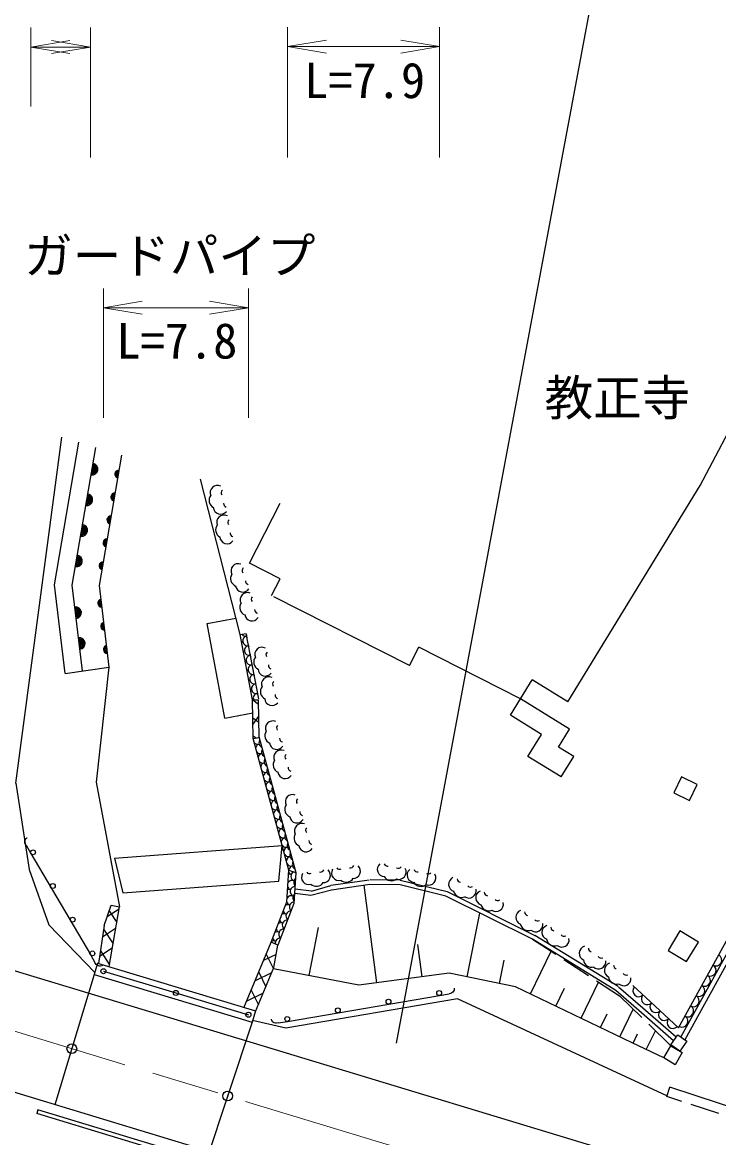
# Model space of a CAD drawing. Units: millimetres, scale not verified. Extents: x 40000 to 680000, y 20000 to 380000.
# Drawn here: x 511974 to 547849, y 253506 to 310936 of the extents above; entities that cross this region are included whole.
import ezdxf
from ezdxf.enums import TextEntityAlignment as Align

# ---------------------------------------------------------------- set-up
doc = ezdxf.new("R2010")
doc.units = ezdxf.units.MM
doc.header["$LTSCALE"] = 1000
doc.header["$PDMODE"] = 32
doc.header["$PDSIZE"] = 500
doc.linetypes.add('CHAIN', pattern=[18.5, 12, -1.5, 3.5, -1.5])
for name, color, linetype, lineweight in [('M-BGD', 7, 'Continuous', 25), ('M-BMK', 2, 'CHAIN', 13), ('M-STR-HTXT', 7, 'Continuous', 13), ('M-STR-STR1', 1, 'Continuous', 25), ('M-STR-STRC', 7, 'Continuous', 25)]:
    doc.layers.add(name, color=color, linetype=linetype, lineweight=lineweight)
doc.layers.add('M-OTRS', color=6, linetype='Continuous')
doc.styles.add('ＭＳ ゴシック', font='')
doc.styles.get('ＭＳ ゴシック').set_extended_font_data('MS Gothic')

# ---------------------------------------------------------------- blocks, each defined once
blk = doc.blocks.new('open_arrow')
at = {"color": 0, "linetype": 'Continuous', "lineweight": -2}
blk.add_lwpolyline([(7.5, 1.25), (0, 0), (7.5, -1.25)], dxfattribs=at)

msp = doc.modelspace()

# ---------------------------------------------------------------- linework, layer by layer
at = {"layer": 'M-BGD'}
for p, q in [((546902, 287085), (550914, 294727)), ((511633, 271765), (514011, 289581)), ((523195, 279415), (521147, 287421)), ((540073, 275954), (546902, 287085)), ((523682, 283082), (525251, 286178)), ((525251, 282287), (523682, 283082)), ((524813, 281422), (525251, 282287)), ((531920, 277820), (524930, 281362)), ((521498, 279983), (522979, 280262)), ((522414, 275115), (521498, 279983)), ((523195, 279415), (523509, 279475)), ((523838, 276043), (523195, 279415)), ((524153, 276103), (523509, 279475)), ((531920, 277820), (532394, 278756)), ((537639, 276098), (532394, 278756)), ((514177, 277411), (516433, 277725)), ((556365, 277682), (545899, 258694)), ((537639, 276098), (538241, 277079)), ((540073, 275954), (538241, 277079)), ((556468, 277351), (546105, 258550)), ((523838, 276043), (524148, 276046)), ((523861, 274060), (523838, 276043)), ((523845, 276043), (524150, 275828)), ((524170, 274114), (524148, 276046)), ((537122, 275254), (537639, 276098)), ((540171, 274545), (537639, 276098)), ((522414, 275115), (523846, 275384)), ((523849, 275123), (524161, 274904)), ((524157, 275231), (523853, 274798)), ((538724, 274271), (537122, 275254)), ((539596, 273608), (540171, 274545)), ((523860, 274199), (524018, 274087)), ((523861, 274060), (524170, 274114)), ((525708, 267281), (523861, 274060)), ((526080, 267135), (524170, 274144)), ((538023, 273129), (538724, 274271)), ((540380, 273126), (539596, 273608)), ((539737, 272078), (538023, 273129)), ((539737, 272078), (540380, 273126)), ((516717, 267901), (525356, 268546)), ((516717, 267901), (517151, 266112)), ((525708, 267281), (526080, 267135)), ((525984, 265575), (526080, 267135)), ((526867, 266207), (527863, 266483)), ((529851, 266772), (527863, 266483)), ((530241, 261485), (529582, 266501)), ((531446, 266759), (529886, 266775)), ((526867, 266207), (526029, 266300)), ((516192, 264437), (516545, 265472)), ((516446, 262315), (516977, 265398)), ((516545, 265472), (516977, 265398)), ((525149, 263440), (525984, 265575)), ((516956, 265278), (516343, 264879)), ((516445, 265180), (516836, 264579)), ((534883, 261789), (535551, 265074)), ((513343, 264467), (515711, 262011)), ((516192, 264437), (515901, 262481)), ((516783, 264271), (516102, 263828)), ((516163, 264238), (516648, 263491)), ((526753, 261849), (527228, 264333)), ((538263, 263724), (539456, 262948)), ((542662, 261286), (538384, 263920)), ((516609, 263263), (515954, 262837)), ((515996, 263119), (516461, 262404)), ((523392, 260190), (524795, 263578)), ((525140, 263412), (524795, 263578)), ((524932, 262264), (525140, 263412)), ((532567, 261790), (532349, 263452)), ((538160, 260906), (539216, 263104)), ((515856, 262491), (515682, 261917)), ((515856, 262491), (523989, 260034)), ((525054, 262938), (524399, 262621)), ((524540, 262961), (524906, 262202)), ((536555, 261449), (536798, 262644)), ((539875, 262675), (541133, 261858)), ((515682, 261917), (523815, 259460)), ((524819, 261991), (523968, 261580)), ((523990, 260007), (524932, 262264)), ((524155, 262032), (524521, 261274)), ((540765, 259655), (541659, 261515)), ((541552, 261585), (542745, 260809)), ((543432, 261334), (544100, 260716)), ((524386, 260949), (523537, 260540)), ((523770, 261104), (524136, 260347)), ((539462, 260281), (539909, 261211)), ((543938, 260183), (542692, 261264)), ((542745, 260809), (543887, 259694)), ((534388, 260649), (525553, 259139)), ((545181, 255661), (534388, 260649)), ((545660, 258690), (543938, 260183)), ((523989, 260034), (523815, 259460)), ((541764, 259175), (542107, 259888)), ((542763, 258695), (543449, 260122)), ((545527, 258501), (543865, 259942)), ((525553, 259139), (523837, 259532)), ((544120, 258043), (544586, 259012)), ((544245, 259344), (545388, 258228)), ((543441, 258369), (543674, 258853)), ((545021, 257610), (543395, 258391)), ((545170, 255630), (545326, 256105)), ((545947, 255376), (545170, 255630)), ((551124, 254211), (545326, 256105)), ((547848, 254755), (546422, 255221)), ((512778, 254941), (512720, 254749)), ((552583, 242681), (512720, 254749)), ((552643, 242872), (512778, 254941))]:
    msp.add_line(p, q, dxfattribs=at)
for points in [[(514177, 277411), (513631, 281977), (514887, 289316)], [(515079, 277536), (514550, 281954), (515764, 289050)], [(517076, 288653), (515928, 281944), (516433, 277725)], [(516433, 277725), (515775, 271804), (516977, 265398)], [(544100, 260716), (545779, 259161), (552818, 271921), (551088, 272773)], [(511633, 271765), (512336, 267319), (513343, 264467)], [(517151, 266112), (525190, 266712), (525356, 268546)], [(524795, 263578), (525609, 265658), (525708, 267281)], [(543865, 259942), (542541, 261091), (538263, 263724), (533798, 265946), (531443, 266529), (529884, 266545), (527896, 266255), (526842, 265979), (526015, 266071)], [(531446, 266759), (533867, 266177), (538384, 263920)], [(543395, 258391), (537380, 261281), (533971, 261974), (529303, 261362), (524906, 262202)]]:
    msp.add_lwpolyline(points, dxfattribs=at)
for points in [[(546342, 270867), (546738, 271686), (545927, 272078), (545530, 271259)], [(545850, 264157), (545239, 263151), (546193, 262571), (546804, 263577)], [(545740, 258805), (546208, 258478), (545851, 257967), (545382, 258294)], [(545388, 258228), (545968, 257885), (545601, 257266), (545021, 257610)]]:
    msp.add_lwpolyline(points, close=True, dxfattribs=at)
for centre, radius, start, end in [((515573, 287932), 300, 260.28968, 80.28968), ((515573, 287932), 240, 260.28968, 80.28968), ((515573, 287932), 180, 260.28968, 80.28968), ((515573, 287932), 120, 260.28968, 80.28968), ((515573, 287932), 60, 260.28968, 80.28968), ((515573, 287932), 50, 260.28968, 80.28968), ((516942, 287677), 203, 89.5606, 251.01875), ((516942, 287677), 162, 89.5606, 251.01875), ((516942, 287677), 122, 89.5606, 251.01875), ((516942, 287677), 81.1, 89.5606, 251.01875), ((516942, 287677), 50, 89.5606, 251.01875), ((515303, 286355), 300, 260.28968, 80.28968), ((515303, 286355), 240, 260.28968, 80.28968), ((516740, 286494), 203, 89.5606, 251.01875), ((516740, 286494), 162, 89.5606, 251.01875), ((516740, 286494), 122, 89.5606, 251.01875), ((522014, 286327), 422, 142.54194, 242.62194), ((522024, 286713), 375, 62.62194, 202.66194), ((522410, 286703), 188, 132.64194, 212.56194), ((515303, 286355), 180, 260.28968, 80.28968), ((515303, 286355), 120, 260.28968, 80.28968), ((515303, 286355), 60, 260.28968, 80.28968), ((515303, 286355), 50, 260.28968, 80.28968), ((516740, 286494), 81.1, 89.5606, 251.01875), ((516740, 286494), 50, 89.5606, 251.01875), ((522533, 286154), 188, 172.60194, 252.52194), ((516537, 285311), 203, 89.5606, 251.01875), ((516537, 285311), 162, 89.5606, 251.01875), ((516537, 285311), 122, 89.5606, 251.01875), ((522187, 285981), 375, 182.50194, 322.54194), ((522364, 285191), 375, 62.62194, 202.66194), ((515033, 284778), 300, 260.28968, 80.28968), ((515033, 284778), 240, 260.28968, 80.28968), ((515033, 284778), 180, 260.28968, 80.28968), ((515033, 284778), 120, 260.28968, 80.28968), ((516537, 285311), 81.1, 89.5606, 251.01875), ((516537, 285311), 50, 89.5606, 251.01875), ((522354, 284804), 422, 142.54194, 242.62194), ((522750, 285181), 188, 132.64194, 212.56194), ((515033, 284778), 60, 260.28968, 80.28968), ((515033, 284778), 50, 260.28968, 80.28968), ((516335, 284129), 203, 89.5606, 251.01875), ((516335, 284129), 162, 89.5606, 251.01875), ((522527, 284459), 375, 182.50194, 322.54194), ((522873, 284632), 188, 172.60194, 252.52194), ((516335, 284129), 122, 89.5606, 251.01875), ((516335, 284129), 81.1, 89.5606, 251.01875), ((516335, 284129), 50, 89.5606, 251.01875), ((514763, 283201), 300, 260.28968, 80.28968), ((514763, 283201), 240, 260.28968, 80.28968), ((514763, 283201), 180, 260.28968, 80.28968), ((514763, 283201), 120, 260.28968, 80.28968), ((514763, 283201), 60, 260.28968, 80.28968), ((514763, 283201), 50, 260.28968, 80.28968), ((516133, 282946), 203, 89.5606, 251.01875), ((516133, 282946), 162, 89.5606, 251.01875), ((516133, 282946), 122, 89.5606, 251.01875), ((516133, 282946), 81.1, 89.5606, 251.01875), ((516133, 282946), 50, 89.5606, 251.01875), ((523098, 282687), 375, 67.80578, 207.84578), ((523484, 282713), 188, 137.82578, 217.74578), ((523123, 282302), 422, 147.72578, 247.80578), ((523655, 282177), 188, 177.78578, 257.70578), ((523327, 281973), 375, 187.68578, 327.72578), ((523574, 281202), 375, 67.80578, 207.84578), ((514719, 280540), 300, 276.82277, 96.82277), ((516070, 281029), 203, 106.0937, 267.55185), ((516070, 281029), 162, 106.0937, 267.55185), ((516070, 281029), 122, 106.0937, 267.55185), ((516070, 281029), 81.1, 106.0937, 267.55185), ((516070, 281029), 50, 106.0937, 267.55185), ((523599, 280816), 422, 147.72578, 247.80578), ((523960, 281227), 188, 137.82578, 217.74578), ((514719, 280540), 240, 276.82277, 96.82277), ((514719, 280540), 180, 276.82277, 96.82277), ((514719, 280540), 120, 276.82277, 96.82277), ((514719, 280540), 60, 276.82277, 96.82277), ((514719, 280540), 50, 276.82277, 96.82277), ((523803, 280488), 375, 187.68578, 327.72578), ((524131, 280691), 188, 177.78578, 257.70578), ((516213, 279838), 203, 106.0937, 267.55185), ((516213, 279838), 162, 106.0937, 267.55185), ((516213, 279838), 122, 106.0937, 267.55185), ((516213, 279838), 81.1, 106.0937, 267.55185), ((516213, 279838), 50, 106.0937, 267.55185), ((514909, 278951), 300, 276.82277, 96.82277), ((514909, 278951), 240, 276.82277, 96.82277), ((514909, 278951), 180, 276.82277, 96.82277), ((523482, 279575), 250, 215.07356, 280.54874), ((523574, 279083), 250, 100.54874, 280.54874), ((523774, 279375), 250, 175.60291, 205.49457), ((514909, 278951), 120, 276.82277, 96.82277), ((514909, 278951), 60, 276.82277, 96.82277), ((514909, 278951), 50, 276.82277, 96.82277), ((516355, 278646), 203, 106.0937, 267.55185), ((516355, 278646), 162, 106.0937, 267.55185), ((516355, 278646), 122, 106.0937, 267.55185), ((516355, 278646), 81.1, 106.0937, 267.55185), ((516355, 278646), 50, 106.0937, 267.55185), ((523282, 279283), 250, 266.70086, 280.54874), ((523374, 278791), 250, 100.54874, 114.3816), ((523374, 278791), 250, 267.21814, 280.54874), ((523465, 278300), 250, 100.54874, 113.86544), ((523665, 278591), 250, 100.54874, 280.54874), ((523865, 278883), 250, 175.60291, 205.49457), ((524326, 278384), 375, 62.75162, 202.79162), ((523465, 278300), 250, 267.7343, 280.54874), ((523557, 277808), 250, 100.54874, 113.35037), ((523757, 278100), 250, 100.54874, 280.54874), ((523957, 278391), 250, 175.60291, 205.49457), ((524317, 277998), 422, 142.67162, 242.75162), ((524713, 278376), 188, 132.77162, 212.69162), ((523557, 277808), 250, 268.24937, 280.54874), ((523648, 277317), 250, 100.54874, 112.83632), ((523848, 277608), 250, 100.54874, 280.54874), ((524048, 277900), 250, 175.60291, 205.49457), ((524140, 277408), 250, 175.60291, 205.49457), ((524491, 277653), 375, 182.63162, 322.67162), ((524836, 277827), 188, 172.73162, 252.65162), ((523648, 277317), 250, 268.76342, 280.54874), ((523740, 276825), 250, 100.54874, 112.32325), ((523940, 277117), 250, 100.54874, 280.54874), ((524031, 276625), 250, 100.54874, 280.54874), ((524231, 276917), 250, 175.60291, 205.49457), ((524670, 276863), 375, 62.75162, 202.79162), ((525056, 276854), 188, 132.77162, 212.69162), ((523740, 276825), 250, 269.27649, 280.54874), ((523831, 276334), 250, 100.54874, 111.81112), ((524123, 276134), 250, 100.54874, 201.16794), ((524323, 276425), 250, 175.60291, 205.49457), ((524661, 276476), 422, 142.67162, 242.75162), ((525180, 276305), 188, 172.73162, 252.65162), ((523831, 276334), 250, 269.78862, 280.54874), ((523923, 275842), 250, 100.54874, 111.29988), ((524835, 276131), 375, 182.63162, 322.67162), ((524876, 274592), 375, 66.11658, 206.15658), ((525262, 274606), 188, 136.13658, 216.05658), ((524285, 274320), 250, 237.14232, 243.77691), ((524417, 273838), 250, 146.83338, 243.77691), ((524890, 274206), 422, 146.03658, 246.11658), ((525418, 274065), 188, 176.09658, 256.01658), ((524110, 274013), 250, 219.42544, 285.30514), ((524242, 273531), 250, 105.30514, 171.36402), ((524242, 273531), 250, 219.12318, 285.30514), ((524549, 273356), 250, 146.83338, 243.77691), ((525084, 273871), 375, 185.99658, 326.03658), ((525308, 273093), 375, 66.11658, 206.15658), ((524374, 273048), 250, 105.30514, 171.66992), ((524374, 273048), 250, 218.81728, 285.30514), ((524506, 272566), 250, 105.30514, 171.97961), ((524681, 272873), 250, 146.83338, 243.77691), ((525322, 272707), 422, 146.03658, 246.11658), ((525694, 273107), 188, 136.13658, 216.05658), ((524506, 272566), 250, 218.50759, 285.30514), ((524638, 272084), 250, 105.30514, 172.29325), ((524813, 272391), 250, 146.83338, 243.77691), ((525516, 272372), 375, 185.99658, 326.03658), ((525850, 272566), 188, 176.09658, 256.01658), ((524638, 272084), 250, 218.19395, 285.30514), ((524770, 271602), 250, 105.30514, 172.61099), ((524945, 271909), 250, 146.83338, 243.77691), ((524770, 271602), 250, 217.87621, 285.30514), ((524902, 271119), 250, 105.30514, 172.93302), ((525077, 271427), 250, 146.83338, 243.77691), ((525209, 270944), 250, 146.83338, 243.77691), ((525896, 270799), 375, 67.70168, 207.74168), ((524902, 271119), 250, 217.55418, 285.30514), ((525034, 270637), 250, 105.30514, 173.25952), ((525341, 270462), 250, 146.83338, 243.77691), ((525921, 270413), 422, 147.62168, 247.70168), ((526282, 270823), 188, 137.72168, 217.64168), ((525034, 270637), 250, 217.22768, 285.30514), ((525166, 270155), 250, 105.30514, 173.59069), ((525166, 270155), 250, 216.8965, 285.30514), ((525473, 269980), 250, 146.83338, 243.77691), ((526124, 270084), 375, 187.58168, 327.62168), ((526453, 270287), 188, 177.68168, 257.60168), ((525298, 269673), 250, 105.30514, 173.92676), ((525298, 269673), 250, 216.56044, 285.30514), ((525430, 269190), 250, 105.30514, 174.26796), ((525605, 269497), 250, 146.83338, 243.77691), ((526370, 269312), 375, 67.70168, 207.74168), ((526755, 269337), 188, 137.72168, 217.64168), ((525430, 269190), 250, 216.21924, 285.30514), ((525562, 268708), 250, 105.30514, 174.61454), ((525737, 269015), 250, 146.83338, 243.77691), ((526394, 268926), 422, 147.62168, 247.70168), ((526926, 268801), 188, 177.68168, 257.60168), ((525562, 268708), 250, 215.87266, 285.30514), ((525694, 268226), 250, 105.30514, 174.96679), ((525869, 268533), 250, 146.83338, 243.77691), ((526597, 268598), 375, 187.58168, 327.62168), ((525694, 268226), 250, 215.52041, 285.30514), ((525826, 267744), 250, 105.30514, 175.32499), ((526001, 268051), 250, 146.83338, 243.77691), ((526133, 267568), 250, 146.83338, 243.77691), ((525826, 267744), 250, 215.16221, 285.30514), ((525739, 266830), 250, 68.67814, 99.87969), ((525920, 267296), 250, 208.99206, 248.67814), ((525958, 267261), 250, 105.30514, 175.40544), ((526062, 266972), 250, 119.36389, 248.67814), ((526265, 267086), 250, 146.83338, 163.70972), ((526732, 266910), 375, 147.98648, 288.02648), ((526773, 267294), 188, 218.00648, 297.92648), ((527330, 267372), 188, 257.96648, 337.88648), ((527475, 267014), 375, 267.86648, 47.90648), ((528277, 267126), 375, 147.98648, 288.02648), ((528318, 267510), 188, 218.00648, 297.92648), ((528875, 267588), 188, 257.96648, 337.88648), ((529020, 267229), 375, 267.86648, 47.90648), ((530637, 267324), 375, 129.12642, 269.16642), ((530800, 267674), 188, 199.14642, 279.06642), ((531373, 267182), 375, 249.00642, 29.04642), ((531352, 267568), 188, 239.10642, 319.02642), ((532168, 267029), 375, 129.12642, 269.16642), ((532331, 267379), 188, 199.14642, 279.06642), ((532905, 266887), 375, 249.00642, 29.04642), ((532884, 267272), 188, 239.10642, 319.02642), ((525881, 266506), 250, 68.67814, 147.8539), ((526204, 266648), 250, 124.491, 228.49327), ((527117, 266869), 422, 227.90648, 327.98648), ((528662, 267085), 422, 227.90648, 327.98648), ((530987, 267161), 422, 209.04642, 309.12642), ((532519, 266865), 422, 209.04642, 309.12642), ((534310, 266553), 375, 113.67139, 253.71139), ((534561, 266847), 188, 183.69139, 263.61139), ((525841, 265717), 250, 68.67814, 152.2662), ((525699, 266041), 250, 68.67814, 101.90709), ((525881, 266506), 250, 205.13037, 248.67814), ((526023, 266183), 250, 86.7093, 248.67814), ((526165, 265859), 250, 127.02748, 225.95679), ((534605, 266302), 422, 193.59139, 293.67139), ((534982, 266220), 375, 233.55139, 13.59139), ((535065, 266597), 188, 223.65139, 303.57139), ((535708, 265860), 375, 113.67139, 253.71139), ((535959, 266154), 188, 183.69139, 263.61139), ((525659, 265251), 250, 68.67814, 119.94013), ((525841, 265717), 250, 197.46473, 248.67814), ((525983, 265393), 250, 88.67342, 233.65168), ((536002, 265609), 422, 193.59139, 293.67139), ((536380, 265527), 375, 233.55139, 13.59139), ((536463, 265904), 188, 223.65139, 303.57139), ((525477, 264785), 250, 68.67814, 120.07039), ((525659, 265251), 250, 197.33483, 248.67814), ((525801, 264927), 250, 83.7046, 233.65168), ((537768, 264856), 375, 109.91221, 249.95221), ((538037, 265133), 188, 179.93221, 259.85221), ((525295, 264319), 250, 197.07393, 248.67814), ((525295, 264319), 250, 68.67814, 120.20103), ((525437, 263996), 250, 83.7046, 233.65168), ((525477, 264785), 250, 197.20457, 248.67814), ((525619, 264461), 250, 83.7046, 233.65168), ((538045, 264586), 422, 189.83221, 289.91221), ((538417, 264479), 375, 229.79221, 9.83221), ((538524, 264851), 188, 219.89221, 299.81221), ((539117, 264073), 375, 109.91221, 249.95221), ((539387, 264350), 188, 179.93221, 259.85221), ((524932, 263388), 250, 68.67814, 120.46344), ((525114, 263854), 250, 196.94291, 248.67814), ((525114, 263854), 250, 68.67814, 120.33204), ((525256, 263530), 250, 83.7046, 193.01985), ((539395, 263803), 422, 189.83221, 289.91221), ((539766, 263696), 375, 229.79221, 9.83221), ((539873, 264068), 188, 219.89221, 299.81221), ((541039, 262999), 375, 105.95309, 245.99309), ((541327, 263257), 188, 175.97309, 255.89309), ((541297, 262711), 422, 185.87309, 285.95309), ((541660, 262578), 375, 225.83309, 5.87309), ((541792, 262941), 188, 215.93309, 295.85309), ((542331, 262124), 375, 105.95309, 245.99309), ((547705, 262651), 300, 241.1154, 61.1154), ((542619, 262382), 188, 175.97309, 255.89309), ((543084, 262067), 188, 215.93309, 295.85309), ((547415, 262126), 300, 241.1154, 61.1154), ((542589, 261836), 422, 185.87309, 285.95309), ((542952, 261704), 375, 225.83309, 5.87309), ((546835, 261075), 300, 241.1154, 61.1154), ((547125, 261601), 300, 241.1154, 61.1154), ((543725, 261063), 300, 137.19574, 317.19574), ((544166, 260655), 300, 137.19574, 237.56722), ((546545, 260550), 300, 241.1154, 61.1154), ((544166, 260655), 300, 237.56722, 317.19574), ((544606, 260248), 300, 137.19574, 317.19574), ((546256, 260025), 300, 241.1154, 61.1154), ((545046, 259840), 300, 137.19574, 317.19574), ((545486, 259432), 300, 137.19574, 317.19574), ((545966, 259499), 300, 241.1154, 61.1154)]:
    msp.add_arc(centre, radius, start, end, dxfattribs=at)
at = {"layer": 'M-BMK'}
msp.add_line((417245, 287562), (540884, 250103), dxfattribs=at)
at = {"layer": 'M-OTRS'}
for p in [(514526, 258089), (522554, 255656)]:
    msp.add_point(p, dxfattribs=at)
at = {"layer": 'M-STR-HTXT'}
for p, q in [((512420, 306608), (512420, 310665)), ((515479, 303983), (515479, 310665)), ((525643, 303983), (525643, 310688)), ((533471, 303983), (533471, 310688)), ((512420, 309665), (515479, 309665)), ((525643, 309688), (533471, 309688)), ((516151, 290573), (516151, 297238)), ((523620, 290573), (523620, 297238)), ((516151, 296238), (523620, 296238))]:
    msp.add_line(p, q, dxfattribs=at)
at = {"layer": 'M-STR-STR1'}
for p, q in [((515682, 261917), (513654, 255206)), ((523815, 259460), (520651, 249919))]:
    msp.add_line(p, q, dxfattribs=at)
at = {"layer": 'M-STR-STRC'}
for p, q in [((531258, 258371), (543294, 322672)), ((512105, 268753), (512111, 268803)), ((512111, 268803), (512130, 268849)), ((512130, 268849), (512167, 268905)), ((512167, 268905), (512205, 268939)), ((512205, 268939), (512231, 268954)), ((512110, 268686), (512105, 268753)), ((512127, 268638), (512110, 268686)), ((512167, 268569), (512127, 268638)), ((512167, 268569), (512420, 268138)), ((512420, 268138), (515479, 262931)), ((498410, 266083), (523862, 258388)), ((515479, 262931), (515732, 262500)), ((515772, 262431), (515732, 262500)), ((515825, 262381), (515772, 262431)), ((515876, 262353), (515825, 262381)), ((515945, 262335), (515876, 262353)), ((516003, 262334), (515945, 262335)), ((516065, 262347), (516003, 262334)), ((516099, 262368), (516065, 262347)), ((516151, 262079), (519885, 260957)), ((519885, 260957), (523620, 259835)), ((525643, 259497), (533471, 260831)), ((533471, 260831), (533964, 260915)), ((534043, 260929), (533964, 260915)), ((534109, 260960), (534043, 260929)), ((534153, 260998), (534109, 260960)), ((534194, 261056), (534153, 260998)), ((534215, 261110), (534194, 261056)), ((534225, 261173), (534215, 261110)), ((534218, 261212), (534225, 261173)), ((524817, 259580), (524812, 259610)), ((524835, 259532), (524817, 259580)), ((524875, 259478), (524835, 259532)), ((524911, 259444), (524875, 259478)), ((524956, 259421), (524911, 259444)), ((525020, 259402), (524956, 259421)), ((525071, 259400), (525020, 259402)), ((525150, 259414), (525071, 259400)), ((525150, 259414), (525643, 259497)), ((523862, 258388), (545318, 251896)), ((512679, 255500), (507238, 257162)), ((536969, 248149), (512679, 255500))]:
    msp.add_line(p, q, dxfattribs=at)
for centre, radius in [((512528, 268201), 125), ((513548, 266465), 125), ((514567, 264730), 125), ((515586, 262994), 125), ((516151, 262079), 130), ((519885, 260957), 130), ((533450, 260954), 125), ((528231, 260065), 125), ((530841, 260510), 125), ((523620, 259835), 130), ((525622, 259621), 125)]:
    msp.add_circle(centre, radius, dxfattribs=at)

# ---------------------------------------------------------------- block references
at = {"layer": 'M-STR-HTXT', "xscale": 267, "yscale": 267}
for p in [(512420, 309665), (525643, 309688), (516151, 296238)]:
    msp.add_blockref('open_arrow', p, dxfattribs=at)
at = {"layer": 'M-STR-HTXT', "xscale": 267, "yscale": 267, "rotation": 180}
for p in [(515479, 309665), (533471, 309688), (523620, 296238)]:
    msp.add_blockref('open_arrow', p, dxfattribs=at)

# ---------------------------------------------------------------- texts
at = {"layer": 'M-BGD', "style": 'ＭＳ ゴシック'}
msp.add_text('教正寺', height=1833, dxfattribs=at).set_placement((538882, 290138), align=Align.BOTTOM_LEFT)
at = {"layer": 'M-STR-HTXT', "style": 'ＭＳ ゴシック'}
for s, p in [('L=7.9', (529608, 306482)), ('L=7.8', (519937, 293072))]:
    msp.add_text(s, height=1833, dxfattribs=at).set_placement(p, align=Align.BOTTOM_CENTER)
msp.add_text('ガードパイプ', height=1833, dxfattribs=at).set_placement((519574, 298917), align=Align.MIDDLE_CENTER)

doc.saveas('drawing.dxf')
